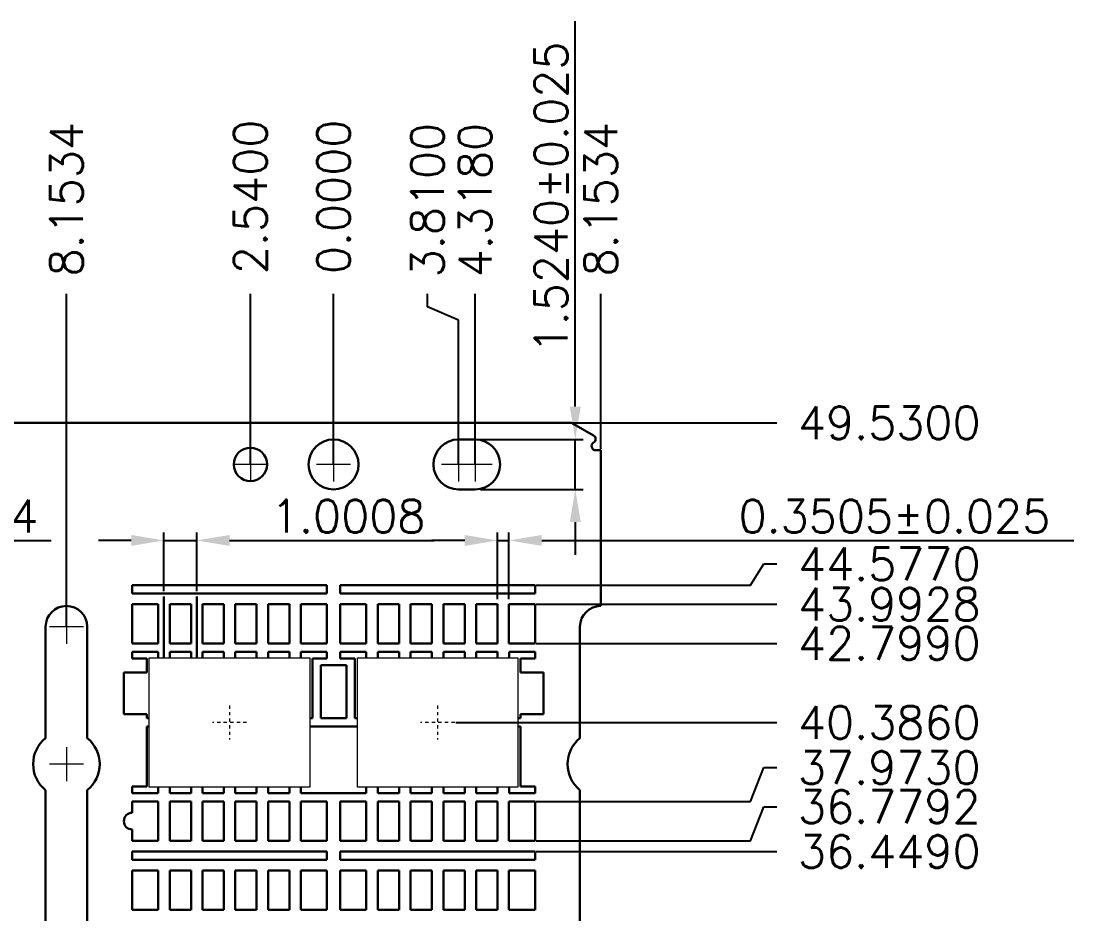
# Model space of a CAD drawing. Extents: x -852 to -740, y -39 to 34.
# Drawn here: x -825.21 to -793.08, y 6.43 to 33.67 of the extents above; entities that cross this region are included whole.
import ezdxf

# ---------------------------------------------------------------- set-up
doc = ezdxf.new("R2010")
doc.units = 0
doc.header["$LTSCALE"] = 0.04
doc.header["$MEASUREMENT"] = 0
doc.header["$PDMODE"] = 3
doc.linetypes.add('CENTER', pattern=[50.8, 31.75, -6.35, 6.35, -6.35])
doc.linetypes.add('PHANTOM', pattern=[63.5, 31.75, -6.35, 6.35, -6.35, 6.35, -6.35])
for name, color, linetype, lineweight in [('CEN', 3, 'CENTER', 9), ('D Frame', 7, 'Continuous', 30), ('DIM', 7, 'Continuous', 9), ('Pha', 6, 'PHANTOM', 9), ('PKG', 6, 'PHANTOM', 9)]:
    doc.layers.add(name, color=color, linetype=linetype, lineweight=lineweight)
doc.styles.add('BZ', font='simplex.shx')
doc.dimstyles.new('St.CG(1)', dxfattribs={"dimtxt": 1, "dimasz": 1, "dimexe": 0.24, "dimexo": 0.16, "dimgap": 0.24, "dimtad": 1, "dimdec": 4, "dimzin": 0, "dimdsep": 46, "dimtxsty": 'BZ', "dimcen": 0.24, "dimclrd": 7, "dimclre": 1, "dimadec": 0, "dimazin": 0, "dimtfac": 1, "dimtdec": 4, "dimtmove": 0, "dimatfit": 3, "dimfxl": 1, "dimtolj": 1, "dimtzin": 0, "dimarcsym": 0})
doc.dimstyles.new('St.ZB(1)', dxfattribs={"dimtxt": 0.2, "dimasz": 0.2, "dimexe": 0.048, "dimexo": 0.032, "dimgap": 0.048, "dimtad": 0, "dimdec": 4, "dimzin": 0, "dimdsep": 46, "dimtxsty": 'BZ', "dimcen": 0.048, "dimclrd": 7, "dimclre": 1, "dimadec": 0, "dimazin": 0, "dimtfac": 1, "dimtdec": 4, "dimtmove": 0, "dimatfit": 3, "dimfxl": 1, "dimtolj": 1, "dimtzin": 0, "dimarcsym": 0})

# ---------------------------------------------------------------- blocks, each defined once
blk = doc.blocks.new('*D31')
at = {"layer": 'Defpoints', "color": 0, "linetype": 'ByBlock', "transparency": 16777216}
for p in [(166.521, 717.999), (173.899, 717.999), (160.374, 681.55)]:
    blk.add_point(p, dxfattribs=at)
at = {"layer": 'DIM', "color": 1, "linetype": 'ByBlock', "lineweight": -2, "transparency": 16777216}
blk.add_line((166.553, 717.999), (173.899, 717.999), dxfattribs=at)
at = {"layer": 'DIM', "color": 0, "linetype": 'ByBlock', "transparency": 16777216, "insert": (177.331, 717.999), "char_height": 1, "attachment_point": 5, "style": 'BZ'}
blk.add_mtext('\\A1;36.4490', dxfattribs=at)
blk = doc.blocks.new('*D32')
at = {"layer": 'Defpoints', "color": 0, "linetype": 'ByBlock', "transparency": 16777216}
for p in [(173.899, 719.366), (166.521, 718.329), (160.374, 681.55)]:
    blk.add_point(p, dxfattribs=at)
at = {"layer": 'DIM', "color": 1, "linetype": 'ByBlock', "lineweight": -2, "transparency": 16777216}
for p, q in [((173.099, 718.329), (173.499, 719.366)), ((173.499, 719.366), (173.899, 719.366)), ((166.553, 718.329), (173.099, 718.329))]:
    blk.add_line(p, q, dxfattribs=at)
at = {"layer": 'DIM', "color": 0, "linetype": 'ByBlock', "transparency": 16777216, "insert": (177.331, 719.366), "char_height": 1, "attachment_point": 5, "style": 'BZ'}
blk.add_mtext('\\A1;36.7792', dxfattribs=at)
blk = doc.blocks.new('*D33')
at = {"layer": 'Defpoints', "color": 0, "linetype": 'ByBlock', "transparency": 16777216}
for p in [(173.899, 720.56), (166.521, 719.523), (160.374, 681.55)]:
    blk.add_point(p, dxfattribs=at)
at = {"layer": 'DIM', "color": 1, "linetype": 'ByBlock', "lineweight": -2, "transparency": 16777216}
for p, q in [((173.099, 719.523), (173.499, 720.56)), ((173.499, 720.56), (173.899, 720.56)), ((166.553, 719.523), (173.099, 719.523))]:
    blk.add_line(p, q, dxfattribs=at)
at = {"layer": 'DIM', "color": 0, "linetype": 'ByBlock', "transparency": 16777216, "insert": (177.331, 720.56), "char_height": 1, "attachment_point": 5, "style": 'BZ'}
blk.add_mtext('\\A1;37.9730', dxfattribs=at)
blk = doc.blocks.new('*D34')
at = {"layer": 'Defpoints', "color": 0, "linetype": 'ByBlock', "transparency": 16777216}
for p in [(164.068, 721.936), (173.899, 721.936), (160.374, 681.55)]:
    blk.add_point(p, dxfattribs=at)
at = {"layer": 'DIM', "color": 1, "linetype": 'ByBlock', "lineweight": -2, "transparency": 16777216}
blk.add_line((164.1, 721.936), (173.899, 721.936), dxfattribs=at)
at = {"layer": 'DIM', "color": 0, "linetype": 'ByBlock', "transparency": 16777216, "insert": (177.331, 721.936), "char_height": 1, "attachment_point": 5, "style": 'BZ'}
blk.add_mtext('\\A1;40.3860', dxfattribs=at)
blk = doc.blocks.new('*D35')
at = {"layer": 'Defpoints', "color": 0, "linetype": 'ByBlock', "transparency": 16777216}
for p in [(166.521, 724.349), (173.899, 724.349), (160.374, 681.55)]:
    blk.add_point(p, dxfattribs=at)
at = {"layer": 'DIM', "color": 1, "linetype": 'ByBlock', "lineweight": -2, "transparency": 16777216}
blk.add_line((166.553, 724.349), (173.899, 724.349), dxfattribs=at)
at = {"layer": 'DIM', "color": 0, "linetype": 'ByBlock', "transparency": 16777216, "insert": (177.331, 724.349), "char_height": 1, "attachment_point": 5, "style": 'BZ'}
blk.add_mtext('\\A1;42.7990', dxfattribs=at)
blk = doc.blocks.new('*D36')
at = {"layer": 'Defpoints', "color": 0, "linetype": 'ByBlock', "transparency": 16777216}
for p in [(166.521, 725.543), (173.899, 725.543), (160.374, 681.55)]:
    blk.add_point(p, dxfattribs=at)
at = {"layer": 'DIM', "color": 1, "linetype": 'ByBlock', "lineweight": -2, "transparency": 16777216}
blk.add_line((166.553, 725.543), (173.899, 725.543), dxfattribs=at)
at = {"layer": 'DIM', "color": 0, "linetype": 'ByBlock', "transparency": 16777216, "insert": (177.331, 725.543), "char_height": 1, "attachment_point": 5, "style": 'BZ'}
blk.add_mtext('\\A1;43.9928', dxfattribs=at)
blk = doc.blocks.new('*D37')
at = {"layer": 'Defpoints', "color": 0, "linetype": 'ByBlock', "transparency": 16777216}
for p in [(173.899, 726.774), (166.521, 726.127), (160.374, 681.55)]:
    blk.add_point(p, dxfattribs=at)
at = {"layer": 'DIM', "color": 1, "linetype": 'ByBlock', "lineweight": -2, "transparency": 16777216}
for p, q in [((173.099, 726.127), (173.499, 726.774)), ((173.499, 726.774), (173.899, 726.774)), ((166.553, 726.127), (173.099, 726.127))]:
    blk.add_line(p, q, dxfattribs=at)
at = {"layer": 'DIM', "color": 0, "linetype": 'ByBlock', "transparency": 16777216, "insert": (177.331, 726.774), "char_height": 1, "attachment_point": 5, "style": 'BZ'}
blk.add_mtext('\\A1;44.5770', dxfattribs=at)
blk = doc.blocks.new('*D38')
at = {"layer": 'Defpoints', "color": 0, "linetype": 'ByBlock', "transparency": 16777216}
for p in [(167.638, 731.08), (173.899, 731.08), (160.374, 681.55)]:
    blk.add_point(p, dxfattribs=at)
at = {"layer": 'DIM', "color": 1, "linetype": 'ByBlock', "lineweight": -2, "transparency": 16777216}
blk.add_line((167.67, 731.08), (173.899, 731.08), dxfattribs=at)
at = {"layer": 'DIM', "color": 0, "linetype": 'ByBlock', "transparency": 16777216, "insert": (177.331, 731.08), "char_height": 1, "attachment_point": 5, "style": 'BZ'}
blk.add_mtext('\\A1;49.5300', dxfattribs=at)
blk = doc.blocks.new('*D39')
at = {"layer": 'Defpoints', "color": 0, "linetype": 'ByBlock', "transparency": 16777216}
for p in [(130.491, 729.81), (141.527, 729.81), (160.374, 681.55)]:
    blk.add_point(p, dxfattribs=at)
at = {"layer": 'DIM', "color": 1, "linetype": 'ByBlock', "lineweight": -2, "transparency": 16777216}
blk.add_line((141.495, 729.81), (130.491, 729.81), dxfattribs=at)
at = {"layer": 'DIM', "color": 0, "linetype": 'ByBlock', "transparency": 16777216, "insert": (127.059, 729.81), "char_height": 1, "attachment_point": 5, "style": 'BZ'}
blk.add_mtext('\\A1;48.2600', dxfattribs=at)
blk = doc.blocks.new('*D40')
at = {"layer": 'Defpoints', "color": 0, "linetype": 'ByBlock', "transparency": 16777216}
for p in [(130.491, 724.857), (135.794, 724.857), (160.374, 681.55)]:
    blk.add_point(p, dxfattribs=at)
at = {"layer": 'DIM', "color": 1, "linetype": 'ByBlock', "lineweight": -2, "transparency": 16777216}
blk.add_line((135.762, 724.857), (130.491, 724.857), dxfattribs=at)
at = {"layer": 'DIM', "color": 0, "linetype": 'ByBlock', "transparency": 16777216, "insert": (127.059, 724.857), "char_height": 1, "attachment_point": 5, "style": 'BZ'}
blk.add_mtext('\\A1;43.3070', dxfattribs=at)
blk = doc.blocks.new('*D41')
at = {"layer": 'Defpoints', "color": 0, "linetype": 'ByBlock', "transparency": 16777216}
for p in [(130.491, 720.666), (135.914, 720.666), (160.374, 681.55)]:
    blk.add_point(p, dxfattribs=at)
at = {"layer": 'DIM', "color": 1, "linetype": 'ByBlock', "lineweight": -2, "transparency": 16777216}
blk.add_line((135.882, 720.666), (130.491, 720.666), dxfattribs=at)
at = {"layer": 'DIM', "color": 0, "linetype": 'ByBlock', "transparency": 16777216, "insert": (127.249, 720.666), "char_height": 1, "attachment_point": 5, "style": 'BZ'}
blk.add_mtext('\\A1;39.1160', dxfattribs=at)
blk = doc.blocks.new('*D42')
at = {"layer": 'Defpoints', "color": 0, "linetype": 'ByBlock', "transparency": 16777216}
for p in [(130.491, 718.926), (137.92, 718.926), (160.374, 681.55)]:
    blk.add_point(p, dxfattribs=at)
at = {"layer": 'DIM', "color": 1, "linetype": 'ByBlock', "lineweight": -2, "transparency": 16777216}
blk.add_line((137.888, 718.926), (130.491, 718.926), dxfattribs=at)
at = {"layer": 'DIM', "color": 0, "linetype": 'ByBlock', "transparency": 16777216, "insert": (127.273, 718.926), "char_height": 1, "attachment_point": 5, "style": 'BZ'}
blk.add_mtext('\\A1;37.3761', dxfattribs=at)
blk = doc.blocks.new('*D51')
at = {"layer": 'Defpoints', "color": 0, "linetype": 'ByBlock', "transparency": 16777216}
for p in [(168.527, 735.015), (168.527, 730.242), (160.374, 681.55)]:
    blk.add_point(p, dxfattribs=at)
at = {"layer": 'DIM', "color": 1, "linetype": 'ByBlock', "lineweight": -2, "transparency": 16777216}
blk.add_line((168.527, 730.274), (168.527, 735.015), dxfattribs=at)
at = {"layer": 'DIM', "color": 0, "linetype": 'ByBlock', "transparency": 16777216, "insert": (168.527, 737.9), "char_height": 1, "attachment_point": 5, "rotation": 90, "style": 'BZ'}
blk.add_mtext('\\A1;8.1534', dxfattribs=at)
blk = doc.blocks.new('*D52')
at = {"layer": 'Defpoints', "color": 0, "linetype": 'ByBlock', "transparency": 16777216}
for p in [(164.692, 735.015), (164.692, 729.81), (160.374, 681.55)]:
    blk.add_point(p, dxfattribs=at)
at = {"layer": 'DIM', "color": 1, "linetype": 'ByBlock', "lineweight": -2, "transparency": 16777216}
blk.add_line((164.692, 729.842), (164.692, 735.015), dxfattribs=at)
at = {"layer": 'DIM', "color": 0, "linetype": 'ByBlock', "transparency": 16777216, "insert": (164.692, 737.876), "char_height": 1, "attachment_point": 5, "rotation": 90, "style": 'BZ'}
blk.add_mtext('\\A1;4.3180', dxfattribs=at)
blk = doc.blocks.new('*D53')
at = {"layer": 'Defpoints', "color": 0, "linetype": 'ByBlock', "transparency": 16777216}
for p in [(163.237, 735.015), (164.184, 729.81), (160.374, 681.55)]:
    blk.add_point(p, dxfattribs=at)
at = {"layer": 'DIM', "color": 1, "linetype": 'ByBlock', "lineweight": -2, "transparency": 16777216}
for p, q in [((163.237, 734.615), (163.237, 735.015)), ((164.184, 734.215), (163.237, 734.615)), ((164.184, 729.842), (164.184, 734.215))]:
    blk.add_line(p, q, dxfattribs=at)
at = {"layer": 'DIM', "color": 0, "linetype": 'ByBlock', "transparency": 16777216, "insert": (163.237, 737.876), "char_height": 1, "attachment_point": 5, "rotation": 90, "style": 'BZ'}
blk.add_mtext('\\A1;3.8100', dxfattribs=at)
blk = doc.blocks.new('*D54')
at = {"layer": 'Defpoints', "color": 0, "linetype": 'ByBlock', "transparency": 16777216}
for p in [(160.374, 735.015), (160.374, 729.81), (160.374, 681.55)]:
    blk.add_point(p, dxfattribs=at)
at = {"layer": 'DIM', "color": 1, "linetype": 'ByBlock', "lineweight": -2, "transparency": 16777216}
blk.add_line((160.374, 729.842), (160.374, 735.015), dxfattribs=at)
at = {"layer": 'DIM', "color": 0, "linetype": 'ByBlock', "transparency": 16777216, "insert": (160.374, 737.971), "char_height": 1, "attachment_point": 5, "rotation": 90, "style": 'BZ'}
blk.add_mtext('\\A1;0.0000', dxfattribs=at)
blk = doc.blocks.new('*D55')
at = {"layer": 'Defpoints', "color": 0, "linetype": 'ByBlock', "transparency": 16777216}
for p in [(157.834, 735.015), (157.834, 729.81), (160.374, 681.55)]:
    blk.add_point(p, dxfattribs=at)
at = {"layer": 'DIM', "color": 1, "linetype": 'ByBlock', "lineweight": -2, "transparency": 16777216}
blk.add_line((157.834, 729.842), (157.834, 735.015), dxfattribs=at)
at = {"layer": 'DIM', "color": 0, "linetype": 'ByBlock', "transparency": 16777216, "insert": (157.834, 737.971), "char_height": 1, "attachment_point": 5, "rotation": 90, "style": 'BZ'}
blk.add_mtext('\\A1;2.5400', dxfattribs=at)
blk = doc.blocks.new('*D56')
at = {"layer": 'Defpoints', "color": 0, "linetype": 'ByBlock', "transparency": 16777216}
for p in [(152.22, 735.015), (152.22, 724.857), (160.374, 681.55)]:
    blk.add_point(p, dxfattribs=at)
at = {"layer": 'DIM', "color": 1, "linetype": 'ByBlock', "lineweight": -2, "transparency": 16777216}
blk.add_line((152.22, 724.889), (152.22, 735.015), dxfattribs=at)
at = {"layer": 'DIM', "color": 0, "linetype": 'ByBlock', "transparency": 16777216, "insert": (152.22, 737.9), "char_height": 1, "attachment_point": 5, "rotation": 90, "style": 'BZ'}
blk.add_mtext('\\A1;8.1534', dxfattribs=at)
blk = doc.blocks.new('*D57')
at = {"layer": 'Defpoints', "color": 0, "linetype": 'ByBlock', "transparency": 16777216}
for p in [(148.396, 735.015), (148.385, 729.81), (160.374, 681.55)]:
    blk.add_point(p, dxfattribs=at)
at = {"layer": 'DIM', "color": 1, "linetype": 'ByBlock', "lineweight": -2, "transparency": 16777216}
for p, q in [((148.396, 734.615), (148.396, 735.015)), ((148.385, 734.215), (148.396, 734.615)), ((148.385, 729.842), (148.385, 734.215))]:
    blk.add_line(p, q, dxfattribs=at)
at = {"layer": 'DIM', "color": 0, "linetype": 'ByBlock', "transparency": 16777216, "insert": (148.396, 738.257), "char_height": 1, "attachment_point": 5, "rotation": 90, "style": 'BZ'}
blk.add_mtext('\\A1;11.9888', dxfattribs=at)
blk = doc.blocks.new('*D58')
at = {"layer": 'Defpoints', "color": 0, "linetype": 'ByBlock', "transparency": 16777216}
for p in [(146.886, 735.015), (147.877, 729.81), (160.374, 681.55)]:
    blk.add_point(p, dxfattribs=at)
at = {"layer": 'DIM', "color": 1, "linetype": 'ByBlock', "lineweight": -2, "transparency": 16777216}
for p, q in [((146.886, 734.615), (146.886, 735.015)), ((147.877, 734.215), (146.886, 734.615)), ((147.877, 729.842), (147.877, 734.215))]:
    blk.add_line(p, q, dxfattribs=at)
at = {"layer": 'DIM', "color": 0, "linetype": 'ByBlock', "transparency": 16777216, "insert": (146.886, 738.352), "char_height": 1, "attachment_point": 5, "rotation": 90, "style": 'BZ'}
blk.add_mtext('\\A1;12.4968', dxfattribs=at)
blk = doc.blocks.new('*D59')
at = {"layer": 'Defpoints', "color": 0, "linetype": 'ByBlock', "transparency": 16777216}
for p in [(144.067, 735.015), (144.067, 729.81), (160.374, 681.55)]:
    blk.add_point(p, dxfattribs=at)
at = {"layer": 'DIM', "color": 1, "linetype": 'ByBlock', "lineweight": -2, "transparency": 16777216}
blk.add_line((144.067, 729.842), (144.067, 735.015), dxfattribs=at)
at = {"layer": 'DIM', "color": 0, "linetype": 'ByBlock', "transparency": 16777216, "insert": (144.067, 738.352), "char_height": 1, "attachment_point": 5, "rotation": 90, "style": 'BZ'}
blk.add_mtext('\\A1;16.3068', dxfattribs=at)
blk = doc.blocks.new('*D60')
at = {"layer": 'Defpoints', "color": 0, "linetype": 'ByBlock', "transparency": 16777216}
for p in [(141.527, 735.015), (141.527, 729.81), (160.374, 681.55)]:
    blk.add_point(p, dxfattribs=at)
at = {"layer": 'DIM', "color": 1, "linetype": 'ByBlock', "lineweight": -2, "transparency": 16777216}
blk.add_line((141.527, 729.842), (141.527, 735.015), dxfattribs=at)
at = {"layer": 'DIM', "color": 0, "linetype": 'ByBlock', "transparency": 16777216, "insert": (141.527, 738.352), "char_height": 1, "attachment_point": 5, "rotation": 90, "style": 'BZ'}
blk.add_mtext('\\A1;18.8468', dxfattribs=at)
blk = doc.blocks.new('*D61')
at = {"layer": 'Defpoints', "color": 0, "linetype": 'ByBlock', "transparency": 16777216}
for p in [(135.914, 735.015), (135.914, 724.857), (160.374, 681.55)]:
    blk.add_point(p, dxfattribs=at)
at = {"layer": 'DIM', "color": 1, "linetype": 'ByBlock', "lineweight": -2, "transparency": 16777216}
blk.add_line((135.914, 724.889), (135.914, 735.015), dxfattribs=at)
at = {"layer": 'DIM', "color": 0, "linetype": 'ByBlock', "transparency": 16777216, "insert": (135.914, 738.448), "char_height": 1, "attachment_point": 5, "rotation": 90, "style": 'BZ'}
blk.add_mtext('\\A1;24.4602', dxfattribs=at)
blk = doc.blocks.new('111')
at = {"layer": 'CEN', "ltscale": 0.0125}
for p, q in [((-485.263, 34.517), (-485.263, 33.479)), ((-478.913, 34.517), (-478.913, 33.479)), ((-484.744, 33.998), (-485.782, 33.998)), ((-478.394, 33.998), (-479.432, 33.998))]:
    blk.add_line(p, q, dxfattribs=at)
at = {"layer": 'D Frame'}
for p, q in [((-487.44, 36.157), (-488.235, 36.157)), ((-488.235, 36.157), (-488.235, 35.954)), ((-487.44, 35.968), (-487.44, 36.157)), ((-486.439, 36.157), (-487.09, 36.157)), ((-487.09, 36.157), (-487.09, 35.968)), ((-486.439, 35.968), (-486.439, 36.157)), ((-485.439, 36.157), (-486.089, 36.157)), ((-486.089, 36.157), (-486.089, 35.968)), ((-485.439, 35.968), (-485.439, 36.157)), ((-484.438, 36.157), (-485.088, 36.157)), ((-485.088, 36.157), (-485.088, 35.968)), ((-484.438, 35.968), (-484.438, 36.157)), ((-484.087, 36.157), (-484.087, 35.968)), ((-483.437, 36.157), (-484.087, 36.157)), ((-483.437, 35.968), (-483.437, 36.157)), ((-482.291, 36.157), (-483.086, 36.157)), ((-483.086, 36.157), (-483.086, 35.968)), ((-482.291, 35.954), (-482.291, 36.157)), ((-481.885, 35.954), (-481.885, 36.157)), ((-481.885, 36.157), (-481.09, 36.157)), ((-481.09, 36.157), (-481.09, 35.968)), ((-480.74, 35.968), (-480.74, 36.157)), ((-480.74, 36.157), (-480.089, 36.157)), ((-480.089, 36.157), (-480.089, 35.968)), ((-479.739, 35.968), (-479.739, 36.157)), ((-479.739, 36.157), (-479.089, 36.157)), ((-479.089, 36.157), (-479.089, 35.968)), ((-478.738, 35.968), (-478.738, 36.157)), ((-478.738, 36.157), (-478.088, 36.157)), ((-478.088, 36.157), (-478.088, 35.968)), ((-477.737, 35.968), (-477.737, 36.157)), ((-477.737, 36.157), (-477.087, 36.157)), ((-477.087, 36.157), (-477.087, 35.968)), ((-476.736, 35.968), (-476.736, 36.157)), ((-476.736, 36.157), (-475.941, 36.157)), ((-475.941, 36.157), (-475.941, 35.954)), ((-488.235, 35.954), (-487.791, 35.954)), ((-487.791, 35.954), (-487.791, 35.522)), ((-482.736, 34.125), (-482.736, 35.954)), ((-482.736, 35.954), (-482.291, 35.954)), ((-482.482, 35.751), (-482.482, 34.125)), ((-482.088, 35.751), (-482.482, 35.751)), ((-481.695, 35.751), (-482.088, 35.751)), ((-481.441, 35.954), (-481.885, 35.954)), ((-481.695, 34.125), (-481.695, 35.751)), ((-481.441, 34.125), (-481.441, 35.954)), ((-475.941, 35.954), (-476.386, 35.954)), ((-476.386, 35.954), (-476.386, 35.522)), ((-487.791, 35.522), (-488.489, 35.522)), ((-488.489, 35.522), (-488.489, 34.252)), ((-476.386, 35.522), (-475.687, 35.522)), ((-475.687, 35.522), (-475.687, 34.252)), ((-488.489, 34.252), (-487.791, 34.252)), ((-487.791, 34.252), (-487.791, 34.125)), ((-487.791, 34.125), (-487.713, 34.125)), ((-482.813, 34.125), (-482.736, 34.125)), ((-482.482, 34.125), (-481.695, 34.125)), ((-481.363, 34.125), (-481.441, 34.125)), ((-476.386, 34.125), (-476.463, 34.125)), ((-475.687, 34.252), (-476.386, 34.252)), ((-476.386, 34.252), (-476.386, 34.125)), ((-487.791, 32.042), (-487.791, 33.871)), ((-487.791, 33.871), (-487.713, 33.871)), ((-482.813, 33.871), (-482.482, 33.871)), ((-482.482, 33.871), (-481.363, 33.871)), ((-476.463, 33.871), (-476.386, 33.871)), ((-476.386, 33.871), (-476.386, 32.042)), ((-488.235, 31.839), (-488.235, 32.042)), ((-488.235, 32.042), (-487.791, 32.042)), ((-487.44, 31.839), (-488.235, 31.839)), ((-487.44, 32.028), (-487.44, 31.839)), ((-487.09, 31.839), (-487.09, 32.028)), ((-486.439, 31.839), (-487.09, 31.839)), ((-486.439, 32.028), (-486.439, 31.839)), ((-486.089, 31.839), (-486.089, 32.028)), ((-485.439, 31.839), (-486.089, 31.839)), ((-485.439, 32.028), (-485.439, 31.839)), ((-485.088, 31.839), (-485.088, 32.028)), ((-484.438, 31.839), (-485.088, 31.839)), ((-484.438, 32.028), (-484.438, 31.839)), ((-484.087, 31.839), (-484.087, 32.028)), ((-483.437, 31.839), (-484.087, 31.839)), ((-483.437, 32.028), (-483.437, 31.839)), ((-483.086, 31.839), (-483.086, 32.028)), ((-482.088, 31.839), (-483.086, 31.839)), ((-481.09, 31.839), (-482.088, 31.839)), ((-481.09, 32.028), (-481.09, 31.839)), ((-480.74, 31.839), (-480.74, 32.028)), ((-480.089, 31.839), (-480.74, 31.839)), ((-480.089, 32.028), (-480.089, 31.839)), ((-479.739, 31.839), (-479.739, 32.028)), ((-479.089, 31.839), (-479.739, 31.839)), ((-479.089, 32.028), (-479.089, 31.839)), ((-478.738, 31.839), (-478.738, 32.028)), ((-478.088, 31.839), (-478.738, 31.839)), ((-478.088, 32.028), (-478.088, 31.839)), ((-477.737, 31.839), (-477.737, 32.028)), ((-477.087, 31.839), (-477.737, 31.839)), ((-477.087, 32.028), (-477.087, 31.839)), ((-476.736, 31.839), (-476.736, 32.028)), ((-475.941, 31.839), (-476.736, 31.839)), ((-476.386, 32.042), (-475.941, 32.042)), ((-475.941, 32.042), (-475.941, 31.839))]:
    blk.add_line(p, q, dxfattribs=at)
at = {"layer": 'PKG', "ltscale": 0.0125}
for points in [[(-482.813, 35.968), (-482.813, 32.028), (-487.713, 32.028), (-487.713, 35.968)], [(-476.463, 35.968), (-476.463, 32.028), (-481.363, 32.028), (-481.363, 35.968)]]:
    blk.add_lwpolyline(points, close=True, dxfattribs=at)
blk = doc.blocks.new('*D2')
at = {"layer": 'Defpoints', "color": 0, "linetype": 'ByBlock', "transparency": 16777216}
for p in [(144.27, 727.49), (143.864, 726.127), (144.27, 726.127)]:
    blk.add_point(p, dxfattribs=at)
at = {"layer": 'DIM', "color": 7, "linetype": 'ByBlock', "lineweight": -2, "transparency": 16777216}
for p, q in [((142.864, 727.49), (141.864, 727.49)), ((143.864, 727.49), (144.27, 727.49)), ((145.27, 727.49), (151.75, 727.49))]:
    blk.add_line(p, q, dxfattribs=at)
at = {"layer": 'DIM', "color": 1, "linetype": 'ByBlock', "lineweight": -2, "transparency": 16777216}
for p, q in [((143.864, 726.287), (143.864, 727.73)), ((144.27, 726.287), (144.27, 727.73))]:
    blk.add_line(p, q, dxfattribs=at)
at = {"layer": 'DIM', "color": 7, "linetype": 'ByBlock', "transparency": 16777216}
for points in [[(142.864, 727.656), (142.864, 727.323), (143.864, 727.49)], [(145.27, 727.656), (145.27, 727.323), (144.27, 727.49)]]:
    blk.add_solid(points, dxfattribs=at)
at = {"layer": 'DIM', "color": 0, "linetype": 'ByBlock', "transparency": 16777216, "insert": (149.01, 728.23), "char_height": 1, "attachment_point": 5, "style": 'BZ'}
blk.add_mtext('\\A1;0.4064', dxfattribs=at)
blk = doc.blocks.new('*D3')
at = {"layer": 'Defpoints', "color": 0, "linetype": 'ByBlock', "transparency": 16777216}
for p in [(156.198, 727.49), (155.197, 725.781), (156.198, 725.781)]:
    blk.add_point(p, dxfattribs=at)
at = {"layer": 'DIM', "color": 7, "linetype": 'ByBlock', "lineweight": -2, "transparency": 16777216}
for p, q in [((154.197, 727.49), (153.197, 727.49)), ((155.197, 727.49), (156.198, 727.49)), ((157.198, 727.49), (163.44, 727.49))]:
    blk.add_line(p, q, dxfattribs=at)
at = {"layer": 'DIM', "color": 1, "linetype": 'ByBlock', "lineweight": -2, "transparency": 16777216}
for p, q in [((155.197, 725.941), (155.197, 727.73)), ((156.198, 725.941), (156.198, 727.73))]:
    blk.add_line(p, q, dxfattribs=at)
at = {"layer": 'DIM', "color": 7, "linetype": 'ByBlock', "transparency": 16777216}
for points in [[(154.197, 727.656), (154.197, 727.323), (155.197, 727.49)], [(157.198, 727.656), (157.198, 727.323), (156.198, 727.49)]]:
    blk.add_solid(points, dxfattribs=at)
at = {"layer": 'DIM', "color": 0, "linetype": 'ByBlock', "transparency": 16777216, "insert": (160.819, 728.23), "char_height": 1, "attachment_point": 5, "style": 'BZ'}
blk.add_mtext('\\A1;1.0008', dxfattribs=at)
blk = doc.blocks.new('*D5')
at = {"layer": 'Defpoints', "color": 0, "linetype": 'ByBlock', "transparency": 16777216}
for p in [(165.726, 727.49), (165.375, 725.543), (165.726, 725.543)]:
    blk.add_point(p, dxfattribs=at)
at = {"layer": 'DIM', "color": 7, "linetype": 'ByBlock', "lineweight": -2, "transparency": 16777216}
for p, q in [((164.375, 727.49), (163.375, 727.49)), ((165.375, 727.49), (165.726, 727.49)), ((166.726, 727.49), (182.966, 727.49))]:
    blk.add_line(p, q, dxfattribs=at)
at = {"layer": 'DIM', "color": 1, "linetype": 'ByBlock', "lineweight": -2, "transparency": 16777216}
for p, q in [((165.375, 725.703), (165.375, 727.73)), ((165.726, 725.703), (165.726, 727.73))]:
    blk.add_line(p, q, dxfattribs=at)
at = {"layer": 'DIM', "color": 7, "linetype": 'ByBlock', "transparency": 16777216}
for points in [[(164.375, 727.656), (164.375, 727.323), (165.375, 727.49)], [(166.726, 727.656), (166.726, 727.323), (165.726, 727.49)]]:
    blk.add_solid(points, dxfattribs=at)
at = {"layer": 'DIM', "color": 0, "linetype": 'ByBlock', "transparency": 16777216, "insert": (177.488, 728.23), "char_height": 1, "attachment_point": 5, "style": 'BZ'}
blk.add_mtext('\\A1;0.3505±0.025', dxfattribs=at)
blk = doc.blocks.new('*D6')
at = {"layer": 'Defpoints', "color": 0, "linetype": 'ByBlock', "transparency": 16777216}
for p in [(164.692, 730.572), (167.748, 730.572), (164.692, 729.048)]:
    blk.add_point(p, dxfattribs=at)
at = {"layer": 'DIM', "color": 7, "linetype": 'ByBlock', "lineweight": -2, "transparency": 16777216}
for p, q in [((167.748, 731.572), (167.748, 743.337)), ((167.748, 729.048), (167.748, 730.572)), ((167.748, 728.048), (167.748, 727.048))]:
    blk.add_line(p, q, dxfattribs=at)
at = {"layer": 'DIM', "color": 1, "linetype": 'ByBlock', "lineweight": -2, "transparency": 16777216}
for p, q in [((164.852, 730.572), (167.988, 730.572)), ((164.852, 729.048), (167.988, 729.048))]:
    blk.add_line(p, q, dxfattribs=at)
at = {"layer": 'DIM', "color": 7, "linetype": 'ByBlock', "transparency": 16777216}
for points in [[(167.582, 731.572), (167.915, 731.572), (167.748, 730.572)], [(167.582, 728.048), (167.915, 728.048), (167.748, 729.048)]]:
    blk.add_solid(points, dxfattribs=at)
at = {"layer": 'DIM', "color": 0, "linetype": 'ByBlock', "transparency": 16777216, "insert": (167.008, 737.955), "char_height": 1, "attachment_point": 5, "rotation": 90, "style": 'BZ'}
blk.add_mtext('\\A1;1.5240±0.025', dxfattribs=at)

msp = doc.modelspace()

# ---------------------------------------------------------------- linework, layer by layer
at = {"layer": 'CEN', "linetype": 'ByBlock', "ltscale": 0.0125}
for p, q in [((-818.21655, 20.66384), (-818.21655, 19.62559)), ((-815.67655, 20.66384), (-815.67655, 19.62559)), ((-811.86655, 20.66384), (-811.86655, 19.62559)), ((-811.35855, 20.66384), (-811.35855, 19.62559)), ((-817.69743, 20.14471), (-818.73567, 20.14471)), ((-815.15743, 20.14471), (-816.19567, 20.14471)), ((-811.34743, 20.14471), (-812.38567, 20.14471)), ((-810.83943, 20.14471), (-811.87767, 20.14471)), ((-823.82995, 15.71084), (-823.82995, 14.67259)), ((-823.31083, 15.19171), (-824.34907, 15.19171)), ((-823.82995, 11.51984), (-823.82995, 10.48159)), ((-823.31083, 11.00071), (-824.34907, 11.00071))]:
    msp.add_line(p, q, dxfattribs=at)
at = {"layer": 'D Frame'}
for p, q in [((-841.60817, 21.41471), (-823.82995, 21.41471)), ((-823.82995, 21.41471), (-808.41255, 21.41471)), ((-811.35855, 20.90671), (-811.86655, 20.90671)), ((-807.52315, 20.57671), (-807.52315, 15.82671)), ((-811.86655, 19.38271), (-811.35855, 19.38271)), ((-821.82335, 16.20771), (-821.82335, 16.46171)), ((-821.82335, 16.46171), (-815.87975, 16.46171)), ((-815.87975, 16.46171), (-815.87975, 16.20771)), ((-809.52975, 16.46171), (-815.47335, 16.46171)), ((-815.47335, 16.46171), (-815.47335, 16.20771)), ((-809.52975, 16.20771), (-809.52975, 16.46171)), ((-815.87975, 16.20771), (-821.82335, 16.20771)), ((-820.85307, 16.11622), (-820.85307, 14.25576)), ((-819.85231, 16.11622), (-819.85231, 14.25576)), ((-815.47335, 16.20771), (-809.52975, 16.20771)), ((-821.82335, 15.87751), (-821.82335, 14.68371)), ((-821.02833, 15.87751), (-821.82335, 15.87751)), ((-821.02833, 14.68371), (-821.02833, 15.87751)), ((-820.67781, 15.87751), (-820.67781, 14.68371)), ((-820.02757, 15.87751), (-820.67781, 15.87751)), ((-820.02757, 14.68371), (-820.02757, 15.87751)), ((-819.67705, 15.87751), (-819.67705, 14.68371)), ((-819.02681, 15.87751), (-819.67705, 15.87751)), ((-819.02681, 14.68371), (-819.02681, 15.87751)), ((-818.67629, 15.87751), (-818.67629, 14.68371)), ((-818.02605, 15.87751), (-818.67629, 15.87751)), ((-818.02605, 14.68371), (-818.02605, 15.87751)), ((-817.67553, 15.87751), (-817.67553, 14.68371)), ((-817.02529, 15.87751), (-817.67553, 15.87751)), ((-817.02529, 14.68371), (-817.02529, 15.87751)), ((-816.67477, 15.87751), (-816.67477, 14.68371)), ((-815.87975, 15.87751), (-816.67477, 15.87751)), ((-815.87975, 14.68371), (-815.87975, 15.87751)), ((-815.47335, 14.68371), (-815.47335, 15.87751)), ((-815.47335, 15.87751), (-814.67833, 15.87751)), ((-814.67833, 15.87751), (-814.67833, 14.68371)), ((-814.32781, 14.68371), (-814.32781, 15.87751)), ((-814.32781, 15.87751), (-813.67757, 15.87751)), ((-813.67757, 15.87751), (-813.67757, 14.68371)), ((-813.32705, 14.68371), (-813.32705, 15.87751)), ((-813.32705, 15.87751), (-812.67681, 15.87751)), ((-812.67681, 15.87751), (-812.67681, 14.68371)), ((-812.32629, 14.68371), (-812.32629, 15.87751)), ((-812.32629, 15.87751), (-811.67605, 15.87751)), ((-811.67605, 15.87751), (-811.67605, 14.68371)), ((-811.32553, 14.68371), (-811.32553, 15.87751)), ((-811.32553, 15.87751), (-810.67529, 15.87751)), ((-810.67529, 15.87751), (-810.67529, 14.68371)), ((-810.32477, 14.68371), (-810.32477, 15.87751)), ((-810.32477, 15.87751), (-809.52975, 15.87751)), ((-809.52975, 15.87751), (-809.52975, 14.68371)), ((-824.46495, 15.19171), (-824.46495, 11.79383)), ((-823.19495, 11.79383), (-823.19495, 15.19171)), ((-808.15815, 15.19171), (-808.15815, 11.79383)), ((-821.82335, 14.68371), (-821.02833, 14.68371)), ((-820.67781, 14.68371), (-820.02757, 14.68371)), ((-819.67705, 14.68371), (-819.02681, 14.68371)), ((-818.67629, 14.68371), (-818.02605, 14.68371)), ((-817.67553, 14.68371), (-817.02529, 14.68371)), ((-816.67477, 14.68371), (-815.87975, 14.68371)), ((-814.67833, 14.68371), (-815.47335, 14.68371)), ((-813.67757, 14.68371), (-814.32781, 14.68371)), ((-812.67681, 14.68371), (-813.32705, 14.68371)), ((-811.67605, 14.68371), (-812.32629, 14.68371)), ((-810.67529, 14.68371), (-811.32553, 14.68371)), ((-809.52975, 14.68371), (-810.32477, 14.68371)), ((-824.46495, 10.2076), (-824.46495, -4.46217)), ((-823.19495, -4.46217), (-823.19495, 10.2076)), ((-808.15815, 10.2076), (-808.15815, -4.46217)), ((-821.82335, 9.51481), (-821.82335, 9.85771)), ((-821.82335, 9.85771), (-821.02833, 9.85771)), ((-821.02833, 9.85771), (-821.02833, 8.66391)), ((-820.67781, 8.66391), (-820.67781, 9.85771)), ((-820.67781, 9.85771), (-820.02757, 9.85771)), ((-820.02757, 9.85771), (-820.02757, 8.66391)), ((-819.67705, 8.66391), (-819.67705, 9.85771)), ((-819.67705, 9.85771), (-819.02681, 9.85771)), ((-819.02681, 9.85771), (-819.02681, 8.66391)), ((-818.67629, 8.66391), (-818.67629, 9.85771)), ((-818.67629, 9.85771), (-818.02605, 9.85771)), ((-818.02605, 9.85771), (-818.02605, 8.66391)), ((-817.67553, 8.66391), (-817.67553, 9.85771)), ((-817.67553, 9.85771), (-817.02529, 9.85771)), ((-817.02529, 9.85771), (-817.02529, 8.66391)), ((-816.67477, 8.66391), (-816.67477, 9.85771)), ((-816.67477, 9.85771), (-815.87975, 9.85771)), ((-815.87975, 9.85771), (-815.87975, 8.66391)), ((-815.47335, 8.66391), (-815.47335, 9.85771)), ((-815.47335, 9.85771), (-814.67833, 9.85771)), ((-814.67833, 9.85771), (-814.67833, 8.66391)), ((-814.32781, 8.66391), (-814.32781, 9.85771)), ((-814.32781, 9.85771), (-813.67757, 9.85771)), ((-813.67757, 9.85771), (-813.67757, 8.66391)), ((-813.32705, 8.66391), (-813.32705, 9.85771)), ((-813.32705, 9.85771), (-812.67681, 9.85771)), ((-812.67681, 9.85771), (-812.67681, 8.66391)), ((-812.32629, 8.66391), (-812.32629, 9.85771)), ((-812.32629, 9.85771), (-811.67605, 9.85771)), ((-811.67605, 9.85771), (-811.67605, 8.66391)), ((-811.32553, 8.66391), (-811.32553, 9.85771)), ((-811.32553, 9.85771), (-810.67529, 9.85771)), ((-810.67529, 9.85771), (-810.67529, 8.66391)), ((-809.52975, 9.85771), (-810.32477, 9.85771)), ((-810.32477, 9.85771), (-810.32477, 8.66391)), ((-809.52975, 8.66391), (-809.52975, 9.85771)), ((-821.82335, 8.66391), (-821.82335, 9.00681)), ((-821.02833, 8.66391), (-821.82335, 8.66391)), ((-820.02757, 8.66391), (-820.67781, 8.66391)), ((-819.02681, 8.66391), (-819.67705, 8.66391)), ((-818.02605, 8.66391), (-818.67629, 8.66391)), ((-817.02529, 8.66391), (-817.67553, 8.66391)), ((-815.87975, 8.66391), (-816.67477, 8.66391)), ((-814.67833, 8.66391), (-815.47335, 8.66391)), ((-813.67757, 8.66391), (-814.32781, 8.66391)), ((-812.67681, 8.66391), (-813.32705, 8.66391)), ((-811.67605, 8.66391), (-812.32629, 8.66391)), ((-810.67529, 8.66391), (-811.32553, 8.66391)), ((-810.32477, 8.66391), (-809.52975, 8.66391)), ((-821.82335, 8.07971), (-821.82335, 8.33371)), ((-821.82335, 8.33371), (-815.87975, 8.33371)), ((-815.87975, 8.07971), (-821.82335, 8.07971)), ((-815.87975, 8.33371), (-815.87975, 8.07971)), ((-809.52975, 8.33371), (-815.47335, 8.33371)), ((-815.47335, 8.33371), (-815.47335, 8.07971)), ((-815.47335, 8.07971), (-809.52975, 8.07971)), ((-809.52975, 8.07971), (-809.52975, 8.33371)), ((-821.82335, 7.74951), (-821.02833, 7.74951)), ((-821.82335, 6.55571), (-821.82335, 7.74951)), ((-821.02833, 6.55571), (-821.02833, 7.74951)), ((-820.67781, 7.74951), (-820.02757, 7.74951)), ((-820.67781, 6.55571), (-820.67781, 7.74951)), ((-820.02757, 6.55571), (-820.02757, 7.74951)), ((-819.67705, 7.74951), (-819.02681, 7.74951)), ((-819.67705, 6.55571), (-819.67705, 7.74951)), ((-819.02681, 6.55571), (-819.02681, 7.74951)), ((-818.67629, 7.74951), (-818.02605, 7.74951)), ((-818.67629, 6.55571), (-818.67629, 7.74951)), ((-818.02605, 6.55571), (-818.02605, 7.74951)), ((-817.67553, 7.74951), (-817.02529, 7.74951)), ((-817.67553, 6.55571), (-817.67553, 7.74951)), ((-817.02529, 6.55571), (-817.02529, 7.74951)), ((-816.67477, 7.74951), (-815.87975, 7.74951)), ((-816.67477, 6.55571), (-816.67477, 7.74951)), ((-815.87975, 6.55571), (-815.87975, 7.74951)), ((-814.67833, 7.74951), (-815.47335, 7.74951)), ((-815.47335, 6.55571), (-815.47335, 7.74951)), ((-814.67833, 6.55571), (-814.67833, 7.74951)), ((-813.67757, 7.74951), (-814.32781, 7.74951)), ((-814.32781, 6.55571), (-814.32781, 7.74951)), ((-813.67757, 6.55571), (-813.67757, 7.74951)), ((-812.67681, 7.74951), (-813.32705, 7.74951)), ((-813.32705, 6.55571), (-813.32705, 7.74951)), ((-812.67681, 6.55571), (-812.67681, 7.74951)), ((-811.67605, 7.74951), (-812.32629, 7.74951)), ((-812.32629, 6.55571), (-812.32629, 7.74951)), ((-811.67605, 6.55571), (-811.67605, 7.74951)), ((-810.67529, 7.74951), (-811.32553, 7.74951)), ((-811.32553, 6.55571), (-811.32553, 7.74951)), ((-810.67529, 6.55571), (-810.67529, 7.74951)), ((-809.52975, 7.74951), (-810.32477, 7.74951)), ((-810.32477, 6.55571), (-810.32477, 7.74951)), ((-809.52975, 6.55571), (-809.52975, 7.74951)), ((-821.82335, 6.55571), (-821.02833, 6.55571)), ((-820.67781, 6.55571), (-820.02757, 6.55571)), ((-819.67705, 6.55571), (-819.02681, 6.55571)), ((-818.67629, 6.55571), (-818.02605, 6.55571)), ((-817.67553, 6.55571), (-817.02529, 6.55571)), ((-816.67477, 6.55571), (-815.87975, 6.55571)), ((-814.67833, 6.55571), (-815.47335, 6.55571)), ((-813.67757, 6.55571), (-814.32781, 6.55571)), ((-812.67681, 6.55571), (-813.32705, 6.55571)), ((-811.67605, 6.55571), (-812.32629, 6.55571)), ((-810.67529, 6.55571), (-811.32553, 6.55571)), ((-809.52975, 6.55571), (-810.32477, 6.55571))]:
    msp.add_line(p, q, dxfattribs=at)
at = {"layer": 'D Frame', "color": 0, "linetype": 'ByBlock'}
for p, q in [((-808.41255, 21.41471), (-807.74548, 21.02958)), ((-807.67515, 20.57671), (-807.52315, 20.57671))]:
    msp.add_line(p, q, dxfattribs=at)
at = {"layer": 'D Frame'}
for centre, radius in [((-815.67655, 20.14471), 0.762), ((-818.21655, 20.14471), 0.508)]:
    msp.add_circle(centre, radius, dxfattribs=at)
for centre, radius, start, end in [((-811.86655, 20.14471), 0.762, 90, 270), ((-811.35855, 20.14471), 0.762, 270, 90), ((-823.82995, 15.19171), 0.635, 90, 180), ((-823.82995, 15.19171), 0.635, 0, 90), ((-807.52315, 15.19171), 0.635, 90, 180), ((-823.82995, 11.00071), 1.016, 128.682187, 231.317813), ((-823.82995, 11.00071), 1.016, 308.682187, 51.317813), ((-807.52315, 11.00071), 1.016, 128.682187, 231.317813), ((-821.82335, 9.26081), 0.254, 90, 270)]:
    msp.add_arc(centre, radius, start, end, dxfattribs=at)
at = {"layer": 'D Frame', "color": 0, "linetype": 'ByBlock'}
for centre, start, end in [((-807.80898, 20.9196), 301.795862, 60), ((-807.67515, 20.70371), 121.795862, 270)]:
    msp.add_arc(centre, 0.127, start, end, dxfattribs=at)
at = {"layer": 'Pha', "linetype": 'ByBlock', "ltscale": 0.0125}
for points in [[(-816.40155, 14.24071), (-816.40155, 10.30071), (-821.30155, 10.30071), (-821.30155, 14.24071)], [(-810.05155, 14.24071), (-810.05155, 10.30071), (-814.95155, 10.30071), (-814.95155, 14.24071)]]:
    msp.add_lwpolyline(points, close=True, dxfattribs=at)

# ---------------------------------------------------------------- block references
at = {"layer": 'D Frame'}
msp.add_blockref('111', (-333.58827, -21.72731), dxfattribs=at)

# ---------------------------------------------------------------- dimensions: what is measured, and where the dimension line sits
at = {"layer": 'DIM', "color": 0, "linetype": 'ByBlock'}
dim = msp.add_linear_dim(base=(-808.30212, 20.90671), p1=(-811.35855, 19.38271), p2=(-811.35855, 20.90671), angle=90, dimstyle='St.CG(1)', override={"dimgap": 0.24, "dimtol": 1, "dimlim": 0, "dimtp": 0.025, "dimtm": 0.025, "dimtdec": 3}, dxfattribs=at)
dim.commit()
dim.dimension.update_dxf_attribs({"geometry": '*D6', "text_midpoint": (-809.04212, 28.28957), "insert": (-976.05036, -709.66502)})
for feature_location, offset, dtype, origin, picture, middle, set_off in [((-840.13675, 15.19171), (0, 10.15853), 1, (-815.67655, -28.11529), '*D61', (-840.13675, 28.78263), (-976.05036, -709.66502)), ((-834.52335, 20.14471), (0, 5.20553), 1, (-815.67655, -28.11529), '*D60', (-834.52335, 28.68739), (-976.05036, -709.66502)), ((-831.98335, 20.14471), (0, 5.20553), 1, (-815.67655, -28.11529), '*D59', (-831.98335, 28.68739), (-976.05036, -709.66502)), ((-828.17335, 20.14471), (-0.99124, 5.20553), 1, (-815.67655, -28.11529), '*D58', (-829.16459, 28.68739), (-976.05036, -709.66502)), ((-827.66535, 20.14471), (0.01112, 5.20553), 1, (-815.67655, -28.11529), '*D57', (-827.65423, 28.59215), (-976.05036, -709.66502)), ((-818.21655, 20.14471), (0, 5.20553), 1, (-815.67655, -28.11529), '*D55', (-818.21655, 28.30644), (-976.05036, -709.66502)), ((-815.6765499272, 20.1447133293), (0, 5.2055326323), 1, (-815.6765499272, -28.1152866707), '*D54', (-815.6765499272, 28.3064364377), (-976.0503585797, -709.6650157354)), ((-823.82995, 15.19171), (0, 10.15853), 1, (-815.67655, -28.11529), '*D56', (-823.82995, 28.23501), (-976.05036, -709.66502)), ((-807.52315, 20.57671), (0, 4.77353), 1, (-815.67655, -28.11529), '*D51', (-807.52315, 28.23501), (-976.05036, -709.66502)), ((-811.35855, 20.14471), (0, 5.20553), 1, (-815.67655, -28.11529), '*D52', (-811.35855, 28.2112), (-976.05036, -709.66502)), ((-811.86655, 20.14471), (-0.94727, 5.20553), 1, (-815.67655, -28.11529), '*D53', (-812.81382, 28.2112), (-976.05036, -709.66502)), ((-808.41255, 21.41471), (6.2609, 0), 0, (-815.67655, -28.11529), '*D38', (-798.71927, 21.41471), (-976.05036, -709.66502)), ((-834.52335, 20.14471), (-11.03596, 0), 0, (-815.67655, -28.11529), '*D39', (-848.99169, 20.14471), (-976.05036, -709.66502)), ((-809.52975, 16.46171), (7.3781, 0.64742), 0, (-815.67655, -28.11529), '*D37', (-798.71927, 17.10914), (-976.05036, -709.66502)), ((-809.52975, 15.87751), (7.3781, 0), 0, (-815.67655, -28.11529), '*D36', (-798.71927, 15.87751), (-976.05036, -709.66502)), ((-840.25675, 15.19171), (-5.30256, 0), 0, (-815.67655, -28.11529), '*D40', (-848.99169, 15.19171), (-976.05036, -709.66502)), ((-809.52975, 14.68371), (7.3781, 0), 0, (-815.67655, -28.11529), '*D35', (-798.71927, 14.68371), (-976.05036, -709.66502)), ((-811.98243, 12.27071), (9.83077, 0), 0, (-815.67655, -28.11529), '*D34', (-798.71927, 12.27071), (-976.05036, -709.66502)), ((-840.13675, 11.00071), (-5.42256, 0), 0, (-815.67655, -28.11529), '*D41', (-848.80121, 11.00071), (-976.05036, -709.66502)), ((-809.52975, 9.85771), (7.3781, 1.03692), 0, (-815.67655, -28.11529), '*D33', (-798.71927, 10.89464), (-976.05036, -709.66502)), ((-809.52975, 8.66391), (7.3781, 1.03692), 0, (-815.67655, -28.11529), '*D32', (-798.71927, 9.70084), (-976.05036, -709.66502)), ((-838.13015, 9.26081), (-7.42916, 0), 0, (-815.67655, -28.11529), '*D42', (-848.7774, 9.26081), (-976.05036, -709.66502)), ((-809.52975, 8.33371), (7.3781, 0), 0, (-815.67655, -28.11529), '*D31', (-798.71927, 8.33371), (-976.05036, -709.66502))]:
    dim = msp.add_ordinate_dim(feature_location=feature_location, offset=offset, dtype=dtype, origin=origin, dimstyle='St.ZB(1)', override={"dimtxt": 1, "dimgap": 0.48}, dxfattribs=at)
    dim.commit()
    dim.dimension.update_dxf_attribs({"geometry": picture, "text_midpoint": middle, "insert": set_off})
for base, p1, p2, picture, middle in [((-831.78015, 17.82471), (-832.18655, 16.46171), (-831.78015, 16.46171), '*D2', (-827.04015, 17.82471)), ((-819.85231, 17.82471), (-820.85307, 16.11622), (-819.85231, 16.11622), '*D3', (-815.23136, 17.82471))]:
    dim = msp.add_linear_dim(base=base, p1=p1, p2=p2, dimstyle='St.CG(1)', dxfattribs=at)
    dim.commit()
    dim.dimension.update_dxf_attribs({"geometry": picture, "text_midpoint": middle, "dimtype": 128, "insert": (-976.05036, -709.66502)})
dim = msp.add_linear_dim(base=(-810.32477, 17.82471), p1=(-810.67529, 15.87751), p2=(-810.32477, 15.87751), dimstyle='St.CG(1)', override={"dimgap": 0.24, "dimtol": 1, "dimlim": 0, "dimtp": 0.025, "dimtm": 0.025, "dimtdec": 3}, dxfattribs=at)
dim.commit()
dim.dimension.update_dxf_attribs({"geometry": '*D5', "text_midpoint": (-798.56282, 17.82471), "dimtype": 128, "insert": (-976.05036, -709.66502)})

doc.saveas('drawing.dxf')
